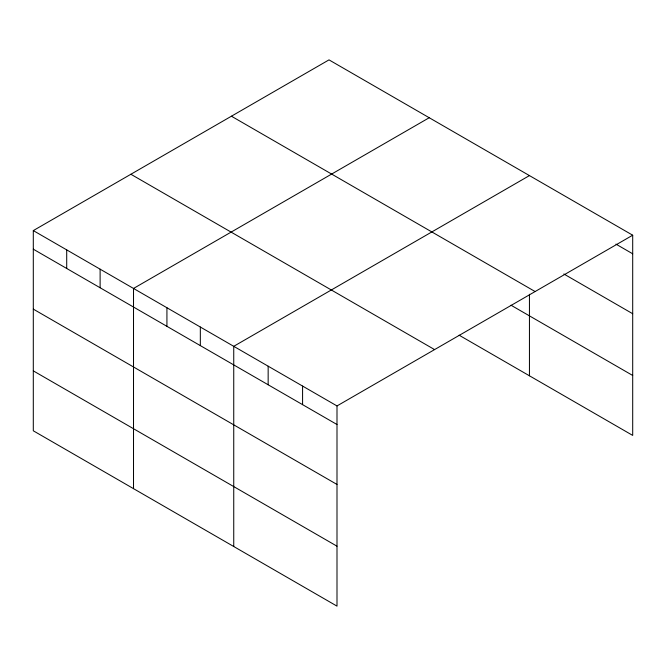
<?xml version="1.0" encoding="UTF-8"?>
<svg xmlns="http://www.w3.org/2000/svg" width="666" height="666" viewBox="0 0 666 666"><rect width="100%" height="100%" fill="white"/><g stroke="black" fill="none" stroke-linecap="round" stroke-linejoin="round"><path stroke-width="1" d="M33.3 230.594L336.996 405.935L336.996 606.127L33.3 430.794L33.3 230.594L329.004 59.873L632.7 235.206L632.7 435.406L459.115 335.189M429.22 117.732L133.516 288.453L133.516 488.653M529.445 175.591L233.741 346.32L233.741 546.511M336.996 405.935L632.7 235.206M615.933 244.114L632.7 253.796M563.861 273.984L632.7 313.728M231.418 116.209L535.114 291.55M510.98 305.203L632.7 375.474M130.886 174.259L434.582 349.592M33.3 249.184L336.996 424.517M33.3 309.116L336.996 484.448M33.3 370.862L336.996 546.195M529.445 294.247L529.445 375.791M302.58 386.064L302.58 404.645M268.157 366.192L268.157 384.773M200.333 327.031L200.333 345.621M166.925 307.742L166.925 326.332M100.116 269.172L100.116 287.754M66.708 249.883L66.708 268.473"/></g></svg>
